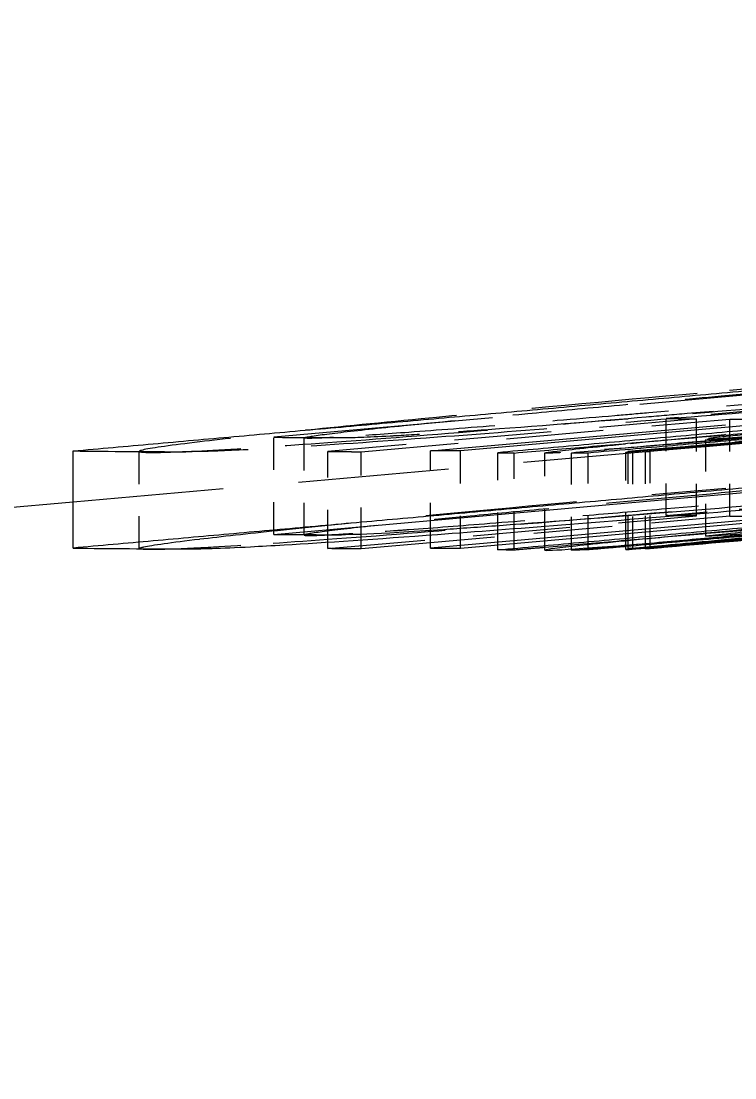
# Model space of a CAD drawing. Header units: millimetres. Extents: x 36 to 2484, y 36 to 1746.
# Drawn here: x 1578.41 to 1580.622, y 1204.412 to 1207.688 of the extents above; entities that cross this region are included whole.
import ezdxf

# ---------------------------------------------------------------- set-up
doc = ezdxf.new("R2010")
doc.units = ezdxf.units.MM
doc.header["$LTSCALE"] = 6
doc.linetypes.add('HIDDEN', pattern=[9.525, 6.35, -3.175])
doc.layers.add('가는실선_A4', color=7, linetype='Continuous', lineweight=5)
doc.layers.add('굵은실선_A3', color=7, linetype='Continuous', lineweight=18)
doc.layers.add('가는파선_A3', color=7, linetype='HIDDEN', lineweight=13, true_color=0x008000)
doc.styles.add('치수문자_A3(2.5)', font='')
doc.styles.get('치수문자_A3(2.5)').set_extended_font_data('GulimChe')
doc.dimstyles.new('치수_A3(2.5)', dxfattribs={"dimscale": 6, "dimtxt": 2.5, "dimasz": 2.5, "dimexe": 1.5, "dimexo": 1, "dimgap": 0.5, "dimtad": 1, "dimtoh": 1, "dimdec": 1, "dimrnd": 1e-08, "dimdsep": 46, "dimtxsty": '치수문자_A3(2.5)', "dimcen": 0.09, "dimdle": 10, "dimclrd": 8, "dimclre": 8, "dimclrt": 7, "dimadec": 1, "dimazin": 2, "dimtfac": 0.8, "dimtmove": 0, "dimatfit": 3, "dimfxl": 1, "dimtolj": 1, "dimtzin": 0, "dimlwd": -1, "dimlwe": -1, "dimarcsym": 0})

# ---------------------------------------------------------------- blocks, each defined once
blk = doc.blocks.new('*D25')
at = {"layer": 'Defpoints', "color": 0, "transparency": 16777216}
for p in [(1559.1679, 1344.6274), (1559.1679, 869.6274), (1662.1176, 869.6274)]:
    blk.add_point(p, dxfattribs=at)
at = {"layer": '가는실선_A4', "color": 8, "transparency": 16777216}
for p, q in [((1565.1679, 1344.6274), (1671.1176, 1344.6274)), ((1662.1176, 1329.6274), (1662.1176, 884.6274)), ((1565.1679, 869.6274), (1671.1176, 869.6274))]:
    blk.add_line(p, q, dxfattribs=at)
for points in [[(1659.6176, 1329.6274), (1664.6176, 1329.6274), (1662.1176, 1344.6274)], [(1659.6176, 884.6274), (1664.6176, 884.6274), (1662.1176, 869.6274)]]:
    blk.add_solid(points, dxfattribs=at)
at = {"layer": '가는실선_A4', "color": 7, "transparency": 16777216, "insert": (1651.4182, 1107.1274), "char_height": 15, "attachment_point": 5, "rotation": 90, "style": '치수문자_A3(2.5)'}
blk.add_mtext('\\A1;475', dxfattribs=at)

msp = doc.modelspace()

# ---------------------------------------------------------------- linework, layer by layer
at = {"layer": '가는파선_A3', "ltscale": 0.031382}
msp.add_line((1584.2751, 1206.7538), (1579.7714, 1206.3555), dxfattribs=at)
at = {"layer": '가는파선_A3', "ltscale": 0.030979}
msp.add_line((1580.3941, 1206.3576), (1584.8884, 1206.7508), dxfattribs=at)
at = {"layer": '가는파선_A3', "ltscale": 0.024103}
for p, q in [((1582.6143, 1206.7039), (1579.1931, 1206.3978)), ((1579.6781, 1206.3554), (1583.1405, 1206.6616))]:
    msp.add_line(p, q, dxfattribs=at)
at = {"layer": '가는파선_A3', "ltscale": 0.00354}
for p, q in [((1580.9731, 1206.5757), (1580.4596, 1206.5296)), ((1580.4596, 1206.2285), (1580.9731, 1206.2745))]:
    msp.add_line(p, q, dxfattribs=at)
at = {"layer": '가는파선_A3', "ltscale": 0.004086}
for p, q in [((1580.5797, 1206.5262), (1581.1702, 1206.5792)), ((1581.1702, 1206.278), (1580.5797, 1206.2251))]:
    msp.add_line(p, q, dxfattribs=at)
at = {"layer": '가는파선_A3', "ltscale": 0.003358}
for p, q in [((1580.9018, 1206.4998), (1580.4085, 1206.456)), ((1580.4085, 1206.1549), (1580.9018, 1206.1986))]:
    msp.add_line(p, q, dxfattribs=at)
at = {"layer": '가는파선_A3', "ltscale": 0.007907}
for p, q in [((1580.5029, 1206.455), (1579.3605, 1206.3537)), ((1579.464, 1206.3531), (1580.6064, 1206.4544)), ((1579.3605, 1206.0526), (1580.5029, 1206.1539))]:
    msp.add_line(p, q, dxfattribs=at)
at = {"layer": '가는파선_A3', "ltscale": 0.001975}
for p, q in [((1580.4085, 1206.1549), (1580.4085, 1206.456)), ((1580.5029, 1206.1539), (1580.5029, 1206.455)), ((1580.6064, 1206.1533), (1580.6064, 1206.4544)), ((1579.1931, 1206.0966), (1579.1931, 1206.3978)), ((1579.287, 1206.0948), (1579.287, 1206.3959)), ((1580.5321, 1206.0913), (1580.5321, 1206.3925)), ((1578.7756, 1206.0529), (1578.7756, 1206.3541)), ((1579.7714, 1206.0544), (1579.7714, 1206.3555)), ((1580.2912, 1206.0534), (1580.2912, 1206.3546)), ((1580.306, 1206.0524), (1580.306, 1206.3535))]:
    msp.add_line(p, q, dxfattribs=at)
at = {"layer": '가는파선_A3', "ltscale": 0.012267}
msp.add_line((1578.5704, 1206.1981), (1580.3588, 1206.3545), dxfattribs=at)
at = {"layer": '가는파선_A3', "ltscale": 0.001836}
msp.add_line((1579.3605, 1206.0727), (1579.3605, 1206.3537), dxfattribs=at)
at = {"layer": '가는파선_A3', "ltscale": 0.001784}
msp.add_line((1579.464, 1206.0797), (1579.464, 1206.3531), dxfattribs=at)
at = {"layer": '가는파선_A3', "ltscale": 0.001693}
msp.add_line((1579.6781, 1206.0951), (1579.6781, 1206.3554), dxfattribs=at)
at = {"layer": '가는파선_A3', "ltscale": 0.001867}
msp.add_line((1579.8868, 1206.0646), (1579.8868, 1206.3501), dxfattribs=at)
at = {"layer": '가는파선_A3', "ltscale": 0.001829}
msp.add_line((1579.9378, 1206.0691), (1579.9378, 1206.3491), dxfattribs=at)
at = {"layer": '가는파선_A3', "ltscale": 0.001771}
msp.add_line((1580.0326, 1206.0775), (1580.0326, 1206.349), dxfattribs=at)
at = {"layer": '가는파선_A3', "ltscale": 0.001953}
msp.add_line((1580.116, 1206.0512), (1580.116, 1206.3491), dxfattribs=at)
at = {"layer": '가는파선_A3', "ltscale": 0.001935}
msp.add_line((1580.167, 1206.0547), (1580.167, 1206.3501), dxfattribs=at)
at = {"layer": '가는파선_A3', "ltscale": 0.00188}
msp.add_line((1580.2836, 1206.0634), (1580.2836, 1206.3508), dxfattribs=at)
at = {"layer": '가는파선_A3', "ltscale": 0.001964}
msp.add_line((1580.3447, 1206.0539), (1580.3447, 1206.3535), dxfattribs=at)
at = {"layer": '가는파선_A3', "ltscale": 0.001963}
msp.add_line((1580.3595, 1206.0551), (1580.3595, 1206.3546), dxfattribs=at)
at = {"layer": '가는파선_A3', "ltscale": 0.006406}
msp.add_line((1580.6064, 1206.1533), (1579.6781, 1206.071), dxfattribs=at)
at = {"layer": '가는파선_A3', "ltscale": 0.012875}
for centre in [(1474.4393, 3106.9227), (1474.4393, 3106.6216)]:
    msp.add_ellipse(centre, major_axis=(0, -1905.032), ratio=0.812143, start_param=0.06847, end_param=0.069459, dxfattribs=at)
at = {"layer": '가는파선_A3', "ltscale": 0.012888}
msp.add_ellipse((1478.7537, 3100.2257), major_axis=(0, -1898.3094), ratio=0.783188, start_param=0.068395, end_param=0.069388, dxfattribs=at)
at = {"layer": '가는파선_A3', "ltscale": 0.009441}
for centre, ratio in [((1470.5143, 3153.7325), 0.813774), ((1474.3283, 3153.7325), 0.785791), ((1470.5143, 3153.4314), 0.813774), ((1474.3283, 3153.4314), 0.785791)]:
    msp.add_ellipse(centre, major_axis=(0, -1952.047), ratio=ratio, start_param=0.069171, end_param=0.06988, dxfattribs=at)
at = {"layer": '가는파선_A3', "ltscale": 0.012635}
for centre in [(1580.6606, 1923.6755), (1580.6606, 1923.3743)]:
    msp.add_ellipse(centre, major_axis=(0, -717.2211), ratio=0.163036, start_param=6.282722, end_param=6.2853, dxfattribs=at)
at = {"layer": '가는파선_A3', "ltscale": 0.006744}
msp.add_ellipse((1579.4435, 1916.106), major_axis=(0, -709.7092), ratio=0.211075, start_param=6.281514, end_param=6.282914, dxfattribs=at)
at = {"layer": '가는파선_A3', "ltscale": 0.011298}
msp.add_ellipse((1578.9547, 1910.5125), major_axis=(0, -704.1594), ratio=0.211075, start_param=6.280599, end_param=6.282949, dxfattribs=at)
at = {"layer": '가는파선_A3', "ltscale": 0.032203}
for points, weights in [([(1584.3231, 1206.7511), (1582.0253, 1206.5431), (1579.8868, 1206.3501)], [1, 1.03124365666, 1.06203943308]), ([(1580.167, 1206.3501), (1582.3989, 1206.5431), (1584.797, 1206.7511)], [1.06253210014, 1.03172203805, 1.00046388794]), ([(1579.8868, 1206.0489), (1582.0253, 1206.242), (1584.3231, 1206.45)], [1.06203943308, 1.03124365666, 1])]:
    msp.add_rational_spline(points, weights, degree=2, dxfattribs=at)
at = {"layer": '가는파선_A3', "ltscale": 0.026057}
msp.add_rational_spline([(1579.9378, 1206.3491), (1581.7498, 1206.5039), (1583.6693, 1206.6685)], [1.0474589476, 1.02429039428, 1.0007413297], degree=2, dxfattribs=at)
at = {"layer": '가는파선_A3', "ltscale": 0.026052}
for points, weights in [([(1583.6693, 1206.6685), (1581.8415, 1206.5039), (1580.116, 1206.3491)], [1, 1.02354596522, 1.04671276462]), ([(1580.116, 1206.048), (1581.8415, 1206.2027), (1583.6693, 1206.3673)], [1.04671276462, 1.02354596522, 1])]:
    msp.add_rational_spline(points, weights, degree=2, dxfattribs=at)
at = {"layer": '가는파선_A3', "ltscale": 0.012878}
msp.add_open_spline([(1581.506, 1206.5488), (1581.303, 1206.5306), (1581.0948, 1206.5123), (1580.8061, 1206.4874), (1580.7254, 1206.4805), (1580.4751, 1206.4593), (1580.3085, 1206.4455), (1579.9882, 1206.4198), (1579.8391, 1206.4082), (1579.7, 1206.3978)], degree=3, knots=[0, 0, 0, 0, 0.0625323, 0.0625323, 0.0868043, 0.0868043, 0.1380979, 0.1380979, 0.1886345, 0.1886345, 0.1886345, 0.1886345], dxfattribs=at)
at = {"layer": '가는파선_A3', "ltscale": 0.010506}
msp.add_open_spline([(1579.892, 1206.4247), (1580.066, 1206.4376), (1580.2563, 1206.4525), (1580.4622, 1206.4694), (1580.6046, 1206.4812), (1580.7497, 1206.4934), (1580.8951, 1206.506), (1581.0534, 1206.5196), (1581.2116, 1206.5336), (1581.3664, 1206.5474)], degree=3, knots=[0, 0, 0, 0, 0.0633023, 0.0633023, 0.0633023, 0.107103, 0.107103, 0.107103, 0.1547979, 0.1547979, 0.1547979, 0.1547979], dxfattribs=at)
at = {"layer": '가는파선_A3', "ltscale": 0.012318}
for points, knots in [([(1580.4596, 1206.5296), (1580.1824, 1206.5048), (1579.9009, 1206.479), (1579.6491, 1206.4548), (1579.5062, 1206.4411), (1579.3709, 1206.4277), (1579.2506, 1206.4152), (1579.138, 1206.4035), (1579.0412, 1206.3929), (1578.9633, 1206.3836)], [0, 0, 0, 0, 0.085565, 0.085565, 0.085565, 0.1341099, 0.1341099, 0.1341099, 0.1795648, 0.1795648, 0.1795648, 0.1795648]), ([(1578.9633, 1206.0825), (1579.0301, 1206.0905), (1579.1109, 1206.0994), (1579.204, 1206.1092), (1579.3035, 1206.1197), (1579.4149, 1206.1309), (1579.5335, 1206.1425), (1579.8139, 1206.1698), (1580.1407, 1206.1999), (1580.4596, 1206.2285)], [-0.1790404, -0.1790404, -0.1790404, -0.1790404, -0.140094, -0.140094, -0.140094, -0.0984445, -0.0984445, -0.0984445, 0, 0, 0, 0])]:
    msp.add_open_spline(points, degree=3, knots=knots, dxfattribs=at)
at = {"layer": '가는파선_A3', "ltscale": 0.012307}
for points, knots in [([(1579.3877, 1206.3836), (1579.5455, 1206.3953), (1579.7193, 1206.409), (1579.9038, 1206.4241), (1580.0491, 1206.436), (1580.1984, 1206.4485), (1580.3475, 1206.4613), (1580.3896, 1206.4649), (1580.4317, 1206.4685), (1580.4736, 1206.4721), (1580.6919, 1206.491), (1580.9127, 1206.5105), (1581.1257, 1206.5296)], [0, 0, 0, 0, 0.0569188, 0.0569188, 0.0569188, 0.1017244, 0.1017244, 0.1017244, 0.1143661, 0.1143661, 0.1143661, 0.1801656, 0.1801656, 0.1801656, 0.1801656]), ([(1580.6219, 1206.3836), (1580.7485, 1206.3953), (1580.8993, 1206.409), (1581.0676, 1206.4241), (1581.2001, 1206.436), (1581.341, 1206.4485), (1581.4851, 1206.4613), (1581.5257, 1206.4649), (1581.5666, 1206.4685), (1581.6076, 1206.4721), (1581.821, 1206.491), (1582.0433, 1206.5105), (1582.2615, 1206.5296)], [0, 0, 0, 0, 0.0569188, 0.0569188, 0.0569188, 0.1017244, 0.1017244, 0.1017244, 0.1143661, 0.1143661, 0.1143661, 0.1801656, 0.1801656, 0.1801656, 0.1801656]), ([(1581.1257, 1206.2285), (1580.9462, 1206.2124), (1580.7611, 1206.196), (1580.5767, 1206.1799), (1580.541, 1206.1768), (1580.5053, 1206.1737), (1580.4697, 1206.1706), (1580.2956, 1206.1556), (1580.1196, 1206.1407), (1579.9485, 1206.1266), (1579.9354, 1206.1255), (1579.9223, 1206.1244), (1579.9092, 1206.1234), (1579.7227, 1206.1081), (1579.5471, 1206.0943), (1579.3877, 1206.0825)], [-0.1801731, -0.1801731, -0.1801731, -0.1801731, -0.124723, -0.124723, -0.124723, -0.1139905, -0.1139905, -0.1139905, -0.0615104, -0.0615104, -0.0615104, -0.0574813, -0.0574813, -0.0574813, 0, 0, 0, 0])]:
    msp.add_open_spline(points, degree=3, knots=knots, dxfattribs=at)
at = {"layer": '가는파선_A3', "ltscale": 0.009385}
for points, knots in [([(1579.4003, 1206.4131), (1579.4513, 1206.4191), (1579.5192, 1206.4264), (1579.5956, 1206.4341), (1579.7165, 1206.4464), (1579.8625, 1206.4604), (1580.0068, 1206.4739), (1580.0899, 1206.4817), (1580.1766, 1206.4897), (1580.2645, 1206.4977), (1580.3691, 1206.5073), (1580.4755, 1206.5169), (1580.5797, 1206.5262)], [0, 0, 0, 0, 0.029789, 0.029789, 0.029789, 0.076934, 0.076934, 0.076934, 0.1040627, 0.1040627, 0.1040627, 0.1363195, 0.1363195, 0.1363195, 0.1363195]), ([(1580.5797, 1206.2251), (1580.3949, 1206.2085), (1580.2037, 1206.1912), (1580.028, 1206.1748), (1579.9519, 1206.1677), (1579.8752, 1206.1604), (1579.8017, 1206.1533), (1579.7417, 1206.1475), (1579.6839, 1206.1419), (1579.6302, 1206.1365), (1579.619, 1206.1354), (1579.6079, 1206.1342), (1579.597, 1206.1331), (1579.52, 1206.1253), (1579.4517, 1206.118), (1579.4003, 1206.1119)], [-0.1363504, -0.1363504, -0.1363504, -0.1363504, -0.0791399, -0.0791399, -0.0791399, -0.0543849, -0.0543849, -0.0543849, -0.0342133, -0.0342133, -0.0342133, -0.029973, -0.029973, -0.029973, 0, 0, 0, 0])]:
    msp.add_open_spline(points, degree=3, knots=knots, dxfattribs=at)
at = {"layer": '가는파선_A3', "ltscale": 0.009456}
for points, knots in [([(1580.955, 1206.5262), (1580.7621, 1206.5089), (1580.5556, 1206.4907), (1580.3549, 1206.4734), (1580.3197, 1206.4704), (1580.2848, 1206.4674), (1580.2501, 1206.4644), (1580.1443, 1206.4554), (1580.0374, 1206.4465), (1579.9343, 1206.4381), (1579.9221, 1206.4371), (1579.91, 1206.4362), (1579.8979, 1206.4352), (1579.7962, 1206.427), (1579.6995, 1206.4195), (1579.6118, 1206.4131)], [0, 0, 0, 0, 0.0595409, 0.0595409, 0.0595409, 0.0699653, 0.0699653, 0.0699653, 0.1017649, 0.1017649, 0.1017649, 0.1055267, 0.1055267, 0.1055267, 0.1371766, 0.1371766, 0.1371766, 0.1371766]), ([(1579.6118, 1206.1119), (1579.6891, 1206.1176), (1579.7736, 1206.1241), (1579.962, 1206.1391), (1580.0661, 1206.1477), (1580.2485, 1206.1631), (1580.329, 1206.17), (1580.5471, 1206.1889), (1580.6856, 1206.2011), (1580.8652, 1206.2171), (1580.9105, 1206.2211), (1580.955, 1206.2251)], [-0.1365887, -0.1365887, -0.1365887, -0.1365887, -0.10869, -0.10869, -0.0774396, -0.0774396, -0.0537642, -0.0537642, -0.0137254, -0.0137254, 0, 0, 0, 0])]:
    msp.add_open_spline(points, degree=3, knots=knots, dxfattribs=at)
at = {"layer": '가는파선_A3', "ltscale": 0.010253}
msp.add_open_spline([(1581.8998, 1206.5018), (1581.7342, 1206.4872), (1581.5655, 1206.4725), (1581.326, 1206.4517), (1581.2532, 1206.4454), (1581.0528, 1206.4282), (1580.9283, 1206.4176), (1580.6949, 1206.3979), (1580.589, 1206.3891), (1580.4925, 1206.3813)], degree=3, knots=[0, 0, 0, 0, 0.0500699, 0.0500699, 0.0721765, 0.0721765, 0.1117566, 0.1117566, 0.1502969, 0.1502969, 0.1502969, 0.1502969], dxfattribs=at)
at = {"layer": '가는파선_A3', "ltscale": 0.03139}
msp.add_rational_spline([(1584.797, 1206.45), (1582.4614, 1206.2474), (1580.2836, 1206.059)], [1.00046388792, 1.03088229437, 1.060876365], degree=2, dxfattribs=at)
at = {"layer": '가는파선_A3', "ltscale": 0.007775}
msp.add_open_spline([(1580.2988, 1206.379), (1580.3934, 1206.3884), (1580.5093, 1206.3993), (1580.6393, 1206.4114), (1580.8347, 1206.4295), (1581.0593, 1206.4498), (1581.2818, 1206.4696)], degree=3, knots=[0, 0, 0, 0, 0.0455972, 0.0455972, 0.0455972, 0.1141431, 0.1141431, 0.1141431, 0.1141431], dxfattribs=at)
at = {"layer": '가는파선_A3', "ltscale": 0.003888}
for points, weights in [([(1580.4085, 1206.456), (1580.4557, 1206.4554), (1580.5029, 1206.455)], [1.00073885798, 1.00079573618, 1.0008313186]), ([(1580.5029, 1206.1539), (1580.4557, 1206.1543), (1580.4085, 1206.1549)], [1.0008313186, 1.00079573618, 1.00073885798])]:
    msp.add_rational_spline(points, weights, degree=2, dxfattribs=at)
at = {"layer": '가는파선_A3', "ltscale": 0.003716}
for points, knots in [([(1579.3039, 1206.3945), (1579.2842, 1206.3945), (1579.2815, 1206.396), (1579.2969, 1206.399), (1579.3137, 1206.4023), (1579.3505, 1206.4072), (1579.4003, 1206.4131)], [0, 0, 0, 0, 0.02686791, 0.02686791, 0.02686791, 0.05592825, 0.05592825, 0.05592825, 0.05592825]), ([(1579.4003, 1206.1119), (1579.3505, 1206.1061), (1579.3137, 1206.1011), (1579.2969, 1206.0979), (1579.2815, 1206.0948), (1579.2842, 1206.0934), (1579.3039, 1206.0934)], [-0.05592824, -0.05592824, -0.05592824, -0.05592824, -0.02686725, -0.02686725, -0.02686725, 0, 0, 0, 0])]:
    msp.add_open_spline(points, degree=3, knots=knots, dxfattribs=at)
at = {"layer": '가는파선_A3', "ltscale": 0.003523}
for points, knots in [([(1579.6118, 1206.4131), (1579.5411, 1206.4079), (1579.4755, 1206.4033), (1579.4221, 1206.4), (1579.4178, 1206.3997), (1579.4136, 1206.3995), (1579.4095, 1206.3992), (1579.384, 1206.3977), (1579.362, 1206.3965), (1579.344, 1206.3957), (1579.3264, 1206.3949), (1579.313, 1206.3945), (1579.3039, 1206.3945)], [0, 0, 0, 0, 0.02550059, 0.02550059, 0.02550059, 0.02753805, 0.02753805, 0.02753805, 0.04021461, 0.04021461, 0.04021461, 0.05266019, 0.05266019, 0.05266019, 0.05266019]), ([(1579.3039, 1206.0934), (1579.3129, 1206.0934), (1579.3261, 1206.0937), (1579.3434, 1206.0945), (1579.3611, 1206.0953), (1579.3828, 1206.0965), (1579.4079, 1206.098), (1579.4519, 1206.1007), (1579.5055, 1206.1043), (1579.564, 1206.1085), (1579.5796, 1206.1096), (1579.5956, 1206.1107), (1579.6118, 1206.1119)], [-0.05265982, -0.05265982, -0.05265982, -0.05265982, -0.04035112, -0.04035112, -0.04035112, -0.0278084, -0.0278084, -0.0278084, -0.00584972, -0.00584972, -0.00584972, 0, 0, 0, 0])]:
    msp.add_open_spline(points, degree=3, knots=knots, dxfattribs=at)
at = {"layer": '가는파선_A3', "ltscale": 0.006347}
msp.add_open_spline([(1579.4028, 1206.3968), (1579.4334, 1206.3968), (1579.4815, 1206.3984), (1579.562, 1206.4027), (1579.5709, 1206.4032), (1579.6206, 1206.4061), (1579.667, 1206.409), (1579.7722, 1206.4161), (1579.8298, 1206.4201), (1579.892, 1206.4247)], degree=3, knots=[0, 0, 0, 0, 0.04344736, 0.04344736, 0.04861981, 0.04861981, 0.07129506, 0.07129506, 0.09393574, 0.09393574, 0.09393574, 0.09393574], dxfattribs=at)
at = {"layer": '가는파선_A3', "ltscale": 0.007221}
for points, knots in [([(1578.9633, 1206.3836), (1578.8758, 1206.3732), (1578.8174, 1206.3651), (1578.7913, 1206.3595), (1578.7624, 1206.3533), (1578.7749, 1206.3508), (1578.8161, 1206.3508)], [0, 0, 0, 0, 0.0509754, 0.0509754, 0.0509754, 0.1073076, 0.1073076, 0.1073076, 0.1073076]), ([(1580.4925, 1206.3813), (1580.3648, 1206.3709), (1580.2615, 1206.3627), (1580.1853, 1206.3572), (1580.1012, 1206.351), (1580.0561, 1206.3484), (1580.0393, 1206.3485)], [0, 0, 0, 0, 0.050978, 0.050978, 0.050978, 0.1073074, 0.1073074, 0.1073074, 0.1073074]), ([(1580.6836, 1206.3836), (1580.5624, 1206.3732), (1580.4668, 1206.3651), (1580.3995, 1206.3595), (1580.3251, 1206.3533), (1580.2905, 1206.3508), (1580.2845, 1206.3508)], [0, 0, 0, 0, 0.0509754, 0.0509754, 0.0509754, 0.1073076, 0.1073076, 0.1073076, 0.1073076])]:
    msp.add_open_spline(points, degree=3, knots=knots, dxfattribs=at)
at = {"layer": '가는파선_A3', "ltscale": 0.007219}
for points in [[(1578.8161, 1206.3508), (1578.856, 1206.3508), (1578.9218, 1206.3532), (1579.0221, 1206.359), (1579.1191, 1206.3646), (1579.2419, 1206.3729), (1579.3877, 1206.3836)], [(1580.2845, 1206.3508), (1580.2787, 1206.3508), (1580.3003, 1206.3532), (1580.3595, 1206.359), (1580.4167, 1206.3646), (1580.5053, 1206.3729), (1580.6219, 1206.3836)]]:
    msp.add_open_spline(points, degree=3, knots=[0, 0, 0, 0, 0.0545506, 0.0545506, 0.0545506, 0.1072828, 0.1072828, 0.1072828, 0.1072828], dxfattribs=at)
at = {"layer": '가는파선_A3', "ltscale": 0.01029}
msp.add_open_spline([(1579.7, 1206.3978), (1579.5094, 1206.3836), (1579.3514, 1206.3728), (1579.1399, 1206.3604), (1579.0721, 1206.3571), (1578.9776, 1206.3537), (1578.945, 1206.353), (1578.9196, 1206.3531)], degree=3, knots=[0, 0, 0, 0, 0.0691698, 0.0691698, 0.1158861, 0.1158861, 0.1520032, 0.1520032, 0.1520032, 0.1520032], dxfattribs=at)
at = {"layer": '가는파선_A3', "ltscale": 0.006782}
msp.add_open_spline([(1580.0393, 1206.3485), (1580.024, 1206.3485), (1580.0339, 1206.3507), (1580.0796, 1206.3561), (1580.1233, 1206.3613), (1580.1972, 1206.369), (1580.2988, 1206.379)], degree=3, knots=[0, 0, 0, 0, 0.0515175, 0.0515175, 0.0515175, 0.1008433, 0.1008433, 0.1008433, 0.1008433], dxfattribs=at)
at = {"layer": '가는파선_A3', "ltscale": 0.003036}
msp.add_open_spline([(1580.6553, 1206.4062), (1580.6091, 1206.4017), (1580.5749, 1206.3981), (1580.5544, 1206.3958), (1580.533, 1206.3933), (1580.528, 1206.3922), (1580.535, 1206.3922)], degree=3, knots=[0, 0, 0, 0, 0.02248236, 0.02248236, 0.02248236, 0.04596924, 0.04596924, 0.04596924, 0.04596924], dxfattribs=at)
at = {"layer": '가는파선_A3', "ltscale": 0.003841}
msp.add_open_spline([(1580.535, 1206.3922), (1580.544, 1206.3922), (1580.5657, 1206.3933), (1580.6262, 1206.3976), (1580.6488, 1206.3993), (1580.7021, 1206.4034), (1580.732, 1206.4057), (1580.7654, 1206.4085)], degree=3, knots=[0, 0, 0, 0, 0.03025742, 0.03025742, 0.04390169, 0.04390169, 0.05728224, 0.05728224, 0.05728224, 0.05728224], dxfattribs=at)
at = {"layer": '가는파선_A3', "ltscale": 0.004274}
for points, weights in [([(1579.3605, 1206.3537), (1579.4123, 1206.3533), (1579.464, 1206.3531)], [1.000826908, 1.00086741711, 1.00088133427]), ([(1580.2912, 1206.3546), (1580.2986, 1206.3539), (1580.306, 1206.3535)], [1.00012005785, 1.00018131856, 1.00021601334]), ([(1580.3447, 1206.3535), (1580.3521, 1206.3539), (1580.3595, 1206.3546)], [1.00012019674, 1.00008550528, 1.00002425044]), ([(1580.306, 1206.0524), (1580.2986, 1206.0528), (1580.2912, 1206.0534)], [1.00021601335, 1.00018131856, 1.00012005785])]:
    msp.add_rational_spline(points, weights, degree=2, dxfattribs=at)
at = {"layer": '가는파선_A3', "ltscale": 0.004296}
msp.add_rational_spline([(1579.7714, 1206.3555), (1579.7248, 1206.3553), (1579.6781, 1206.3554)], [1.00073822046, 1.00075690184, 1.00074873731], degree=2, dxfattribs=at)
at = {"layer": '가는파선_A3', "ltscale": 0.003707}
for points, weights in [([(1579.8868, 1206.3501), (1579.9123, 1206.3495), (1579.9378, 1206.3491)], [1.00041157821, 1.0004669892, 1.0005022321]), ([(1580.116, 1206.3491), (1580.1415, 1206.3495), (1580.167, 1206.3501)], [1.00041323255, 1.00037799279, 1.00032258674])]:
    msp.add_rational_spline(points, weights, degree=2, dxfattribs=at)
at = {"layer": '가는파선_A3', "ltscale": 0.025392}
msp.add_rational_spline([(1583.6693, 1206.3673), (1581.8, 1206.207), (1580.0326, 1206.0561)], [1.0007413297, 1.02366085762, 1.04621994674], degree=2, dxfattribs=at)
at = {"layer": '가는파선_A3', "ltscale": 0.004984}
msp.add_open_spline([(1578.7758, 1206.0524), (1578.7744, 1206.0538), (1578.7788, 1206.0556), (1578.7898, 1206.058), (1578.8152, 1206.0636), (1578.8741, 1206.0719), (1578.9633, 1206.0825)], degree=3, knots=[-0.07461673, -0.07461673, -0.07461673, -0.07461673, -0.05199065, -0.05199065, -0.05199065, 0, 0, 0, 0], dxfattribs=at)
at = {"layer": '가는파선_A3', "ltscale": 0.00518}
msp.add_open_spline([(1579.3877, 1206.0825), (1579.2421, 1206.0718), (1579.1194, 1206.0635), (1579.0225, 1206.0579), (1578.9768, 1206.0552), (1578.9383, 1206.0533), (1578.9061, 1206.0519)], degree=3, knots=[-0.10728206, -0.10728206, -0.10728206, -0.10728206, -0.05461476, -0.05461476, -0.05461476, -0.02979459, -0.02979459, -0.02979459, -0.02979459], dxfattribs=at)
at = {"layer": '굵은실선_A3'}
for p, q in [((1579.7714, 1206.0544), (1584.2751, 1206.4526)), ((1579.1931, 1206.0966), (1582.6143, 1206.4028)), ((1578.5704, 1206.0543), (1578.5704, 1206.3554)), ((1583.1405, 1206.3604), (1579.6781, 1206.0542)), ((1577.7631, 1206.1274), (1578.5704, 1206.1981)), ((1579.6781, 1206.0542), (1579.6781, 1206.0951)), ((1579.3605, 1206.0526), (1579.3605, 1206.0727)), ((1579.464, 1206.052), (1579.464, 1206.0797)), ((1579.6781, 1206.071), (1579.464, 1206.052)), ((1579.8868, 1206.0489), (1579.8868, 1206.0646)), ((1579.9378, 1206.048), (1579.9378, 1206.0691)), ((1580.0326, 1206.0479), (1580.0326, 1206.0775)), ((1580.116, 1206.048), (1580.116, 1206.0512)), ((1580.167, 1206.0489), (1580.167, 1206.0547)), ((1580.2836, 1206.0497), (1580.2836, 1206.0634)), ((1580.3447, 1206.0524), (1580.3447, 1206.0539)), ((1580.3588, 1206.0534), (1580.3941, 1206.0565)), ((1580.3595, 1206.0534), (1580.3595, 1206.0551))]:
    msp.add_line(p, q, dxfattribs=at)
for centre, major_axis, ratio, start_param, end_param in [((1478.7537, 3099.9246), (0, -1898.3094), 0.783188, 0.068395, 0.068981), ((1579.4435, 1915.8049), (0, -709.7092), 0.211075, 6.281514, 6.282914), ((1578.9547, 1910.2113), (0, -704.1594), 0.211075, 6.280599, 6.282949)]:
    msp.add_ellipse(centre, major_axis=major_axis, ratio=ratio, start_param=start_param, end_param=end_param, dxfattribs=at)
for points, weights in [([(1578.5704, 1206.3554), (1580.6922, 1206.5452), (1582.969, 1206.7489)], [1.59515996499, 1.54239512975, 1.48952398656]), ([(1582.969, 1206.4478), (1580.6922, 1206.2441), (1578.5704, 1206.0543)], [1.02382750406, 1.06016859763, 1.0964366202]), ([(1579.464, 1206.052), (1579.4123, 1206.0521), (1579.3605, 1206.0526)], [1.00088133427, 1.00086741711, 1.00082690799]), ([(1579.6781, 1206.0542), (1579.7248, 1206.0542), (1579.7714, 1206.0544)], [1.0007487373, 1.00075690184, 1.00073822046]), ([(1579.9378, 1206.048), (1579.9123, 1206.0483), (1579.8868, 1206.0489)], [1.0005022321, 1.0004669892, 1.00041157821]), ([(1580.0326, 1206.0561), (1579.9852, 1206.052), (1579.9378, 1206.048)], [1.04621994674, 1.04683958314, 1.0474589476]), ([(1580.167, 1206.0489), (1580.1415, 1206.0483), (1580.116, 1206.048)], [1.00032258675, 1.0003779928, 1.00041323255]), ([(1580.2836, 1206.059), (1580.2252, 1206.054), (1580.167, 1206.0489)], [1.060876365, 1.06170439427, 1.06253210014]), ([(1580.3595, 1206.0534), (1580.3521, 1206.0528), (1580.3447, 1206.0524)], [1.00002425044, 1.00008550528, 1.00012019673])]:
    msp.add_rational_spline(points, weights, degree=2, dxfattribs=at)
for points, knots in [([(1579.7, 1206.0967), (1579.8206, 1206.1057), (1579.9489, 1206.1156), (1580.2238, 1206.1375), (1580.3673, 1206.1492), (1580.6598, 1206.1737), (1580.807, 1206.1863), (1581.1395, 1206.2151), (1581.3248, 1206.2314), (1581.506, 1206.2477)], [-0.1885157, -0.1885157, -0.1885157, -0.1885157, -0.1447186, -0.1447186, -0.1000368, -0.1000368, -0.0558206, -0.0558206, 0, 0, 0, 0]), ([(1581.3664, 1206.2463), (1581.2115, 1206.2324), (1581.0532, 1206.2185), (1580.8948, 1206.2048), (1580.7511, 1206.1924), (1580.6077, 1206.1803), (1580.4669, 1206.1687), (1580.2593, 1206.1516), (1580.0674, 1206.1365), (1579.892, 1206.1236)], [-0.154811, -0.154811, -0.154811, -0.154811, -0.1070867, -0.1070867, -0.1070867, -0.0638032, -0.0638032, -0.0638032, 0, 0, 0, 0]), ([(1582.2615, 1206.2285), (1582.0776, 1206.2124), (1581.8908, 1206.196), (1581.7088, 1206.1799), (1581.6736, 1206.1768), (1581.6386, 1206.1737), (1581.6038, 1206.1706), (1581.4336, 1206.1556), (1581.2656, 1206.1407), (1581.1085, 1206.1266), (1581.0964, 1206.1255), (1581.0844, 1206.1244), (1581.0725, 1206.1234), (1580.9023, 1206.1081), (1580.7498, 1206.0943), (1580.6219, 1206.0825)], [-0.1801731, -0.1801731, -0.1801731, -0.1801731, -0.124723, -0.124723, -0.124723, -0.1139905, -0.1139905, -0.1139905, -0.0615104, -0.0615104, -0.0615104, -0.0574813, -0.0574813, -0.0574813, 0, 0, 0, 0]), ([(1580.4925, 1206.0801), (1580.5787, 1206.0872), (1580.6726, 1206.0949), (1580.8785, 1206.1122), (1580.9885, 1206.1216), (1581.2163, 1206.1411), (1581.3333, 1206.1512), (1581.6006, 1206.1744), (1581.7515, 1206.1876), (1581.8998, 1206.2006)], [-0.15018, -0.15018, -0.15018, -0.15018, -0.1157574, -0.1157574, -0.0803022, -0.0803022, -0.0448541, -0.0448541, 0, 0, 0, 0]), ([(1581.2818, 1206.1684), (1581.0602, 1206.1487), (1580.8365, 1206.1285), (1580.6416, 1206.1105), (1580.5107, 1206.0983), (1580.3939, 1206.0873), (1580.2988, 1206.0779)], [-0.1141514, -0.1141514, -0.1141514, -0.1141514, -0.0458688, -0.0458688, -0.0458688, 0, 0, 0, 0]), ([(1579.892, 1206.1236), (1579.8297, 1206.119), (1579.772, 1206.1149), (1579.7194, 1206.1114), (1579.667, 1206.1078), (1579.6207, 1206.1049), (1579.5803, 1206.1026), (1579.5026, 1206.0982), (1579.4495, 1206.0961), (1579.4146, 1206.0957), (1579.4104, 1206.0957), (1579.4065, 1206.0957), (1579.4028, 1206.0957)], [-0.09393623, -0.09393623, -0.09393623, -0.09393623, -0.07126001, -0.07126001, -0.07126001, -0.04866066, -0.04866066, -0.04866066, -0.00521185, -0.00521185, -0.00521185, 0, 0, 0, 0]), ([(1578.9196, 1206.0519), (1578.9632, 1206.0519), (1579.0278, 1206.0538), (1579.1522, 1206.0601), (1579.187, 1206.062), (1579.3515, 1206.0717), (1579.5095, 1206.0825), (1579.7, 1206.0967)], [-0.1520031, -0.1520031, -0.1520031, -0.1520031, -0.0901064, -0.0901064, -0.0691657, -0.0691657, 0, 0, 0, 0]), ([(1580.6219, 1206.0825), (1580.5054, 1206.0718), (1580.4169, 1206.0635), (1580.3597, 1206.0579), (1580.3003, 1206.0521), (1580.2787, 1206.0496), (1580.2845, 1206.0496)], [-0.1072821, -0.1072821, -0.1072821, -0.1072821, -0.0546148, -0.0546148, -0.0546148, 0, 0, 0, 0]), ([(1580.2845, 1206.0496), (1580.2904, 1206.0496), (1580.3239, 1206.0521), (1580.3957, 1206.058), (1580.4631, 1206.0636), (1580.56, 1206.0719), (1580.6836, 1206.0825)], [-0.1073167, -0.1073167, -0.1073167, -0.1073167, -0.0519906, -0.0519906, -0.0519906, 0, 0, 0, 0]), ([(1580.535, 1206.0911), (1580.5281, 1206.0911), (1580.533, 1206.0921), (1580.5541, 1206.0946), (1580.5745, 1206.0969), (1580.6088, 1206.1005), (1580.6553, 1206.105)], [-0.04597045, -0.04597045, -0.04597045, -0.04597045, -0.02262276, -0.02262276, -0.02262276, 0, 0, 0, 0]), ([(1580.7654, 1206.1073), (1580.732, 1206.1046), (1580.7021, 1206.1022), (1580.6488, 1206.0981), (1580.6262, 1206.0964), (1580.5657, 1206.0922), (1580.544, 1206.091), (1580.535, 1206.0911)], [-0.05728224, -0.05728224, -0.05728224, -0.05728224, -0.04390169, -0.04390169, -0.03025742, -0.03025742, 0, 0, 0, 0]), ([(1580.2988, 1206.0779), (1580.1973, 1206.0679), (1580.1235, 1206.0602), (1580.0797, 1206.055), (1580.0339, 1206.0496), (1580.024, 1206.0473), (1580.0393, 1206.0473)], [-0.1008425, -0.1008425, -0.1008425, -0.1008425, -0.0515706, -0.0515706, -0.0515706, 0, 0, 0, 0]), ([(1580.0393, 1206.0473), (1580.0558, 1206.0473), (1580.0996, 1206.0498), (1580.181, 1206.0557), (1580.2575, 1206.0613), (1580.3623, 1206.0695), (1580.4925, 1206.0801)], [-0.1073164, -0.1073164, -0.1073164, -0.1073164, -0.0519902, -0.0519902, -0.0519902, 0, 0, 0, 0])]:
    msp.add_open_spline(points, degree=3, knots=knots, dxfattribs=at)
for points in [[(1578.8161, 1206.0496), (1578.7922, 1206.0496), (1578.7779, 1206.0505), (1578.7758, 1206.0524)], [(1578.9061, 1206.0519), (1578.8674, 1206.0503), (1578.8379, 1206.0496), (1578.8161, 1206.0496)]]:
    msp.add_open_spline(points, degree=3, dxfattribs=at)

# ---------------------------------------------------------------- dimensions: what is measured, and where the dimension line sits
at = {"layer": '가는실선_A4', "color": 8, "true_color": 0x808080}
dim = msp.add_linear_dim(base=(1662.1176, 869.6274), p1=(1559.1679, 1344.6274), p2=(1559.1679, 869.6274), angle=90, dimstyle='치수_A3(2.5)', override={"dimgap": 0.5, "dimtoh": 0, "dimdec": 1, "dimtol": 0, "dimlim": 0, "dimtp": 0, "dimtm": 0, "dimtdec": 2, "dimtofl": 0, "dimatfit": 1}, dxfattribs=at)
dim.commit()
dim.dimension.update_dxf_attribs({"geometry": '*D25', "text_midpoint": (1662.1176, 1107.1274), "dimtype": 160})

doc.saveas('drawing.dxf')
